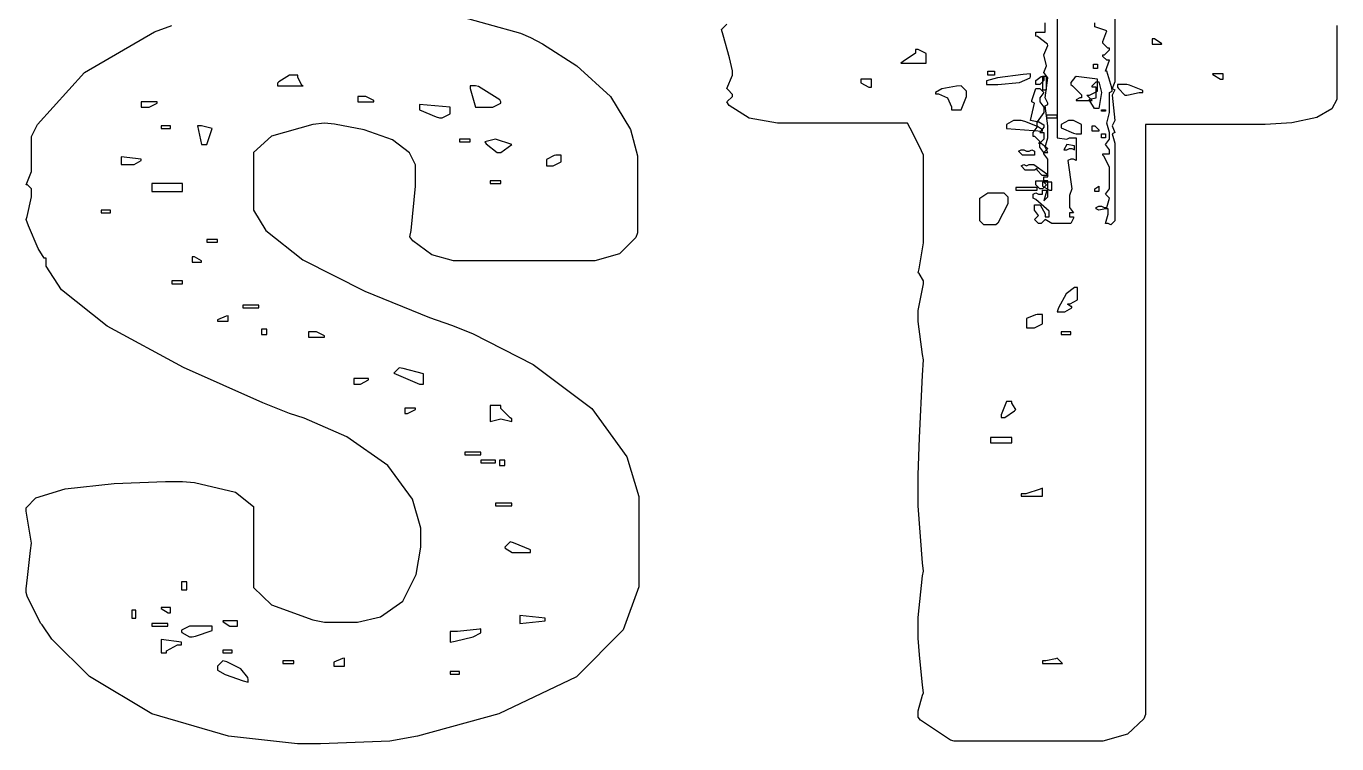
# Model space of a CAD drawing. Extents: x 97 to 264, y 28 to 329.
# Drawn here: x 145.17 to 179.74, y 159.28 to 178.21 of the extents above; entities that cross this region are included whole.
import ezdxf

# ---------------------------------------------------------------- set-up
doc = ezdxf.new("R2010")
doc.units = 0
doc.header["$MEASUREMENT"] = 0

msp = doc.modelspace()

# ---------------------------------------------------------------- linework, layer by layer
at = {"color": 32}
for points in [[(172.368, 186.16), (172.368, 175.26), (172.615, 175.224), (172.685, 175.26), (172.861, 175.26), (172.861, 174.661), (172.791, 174.695), (172.721, 174.695), (172.649, 174.661), (172.755, 173.919), (172.685, 173.743), (172.685, 173.426), (172.791, 173.284), (172.685, 173.284), (172.685, 173.178), (172.791, 173.178), (172.791, 173.144), (172.721, 173.002), (172.226, 173.002), (172.049, 173.108), (171.943, 173.002), (171.873, 173.002), (171.767, 173.108), (171.873, 173.214), (171.767, 173.354), (171.767, 173.496), (171.873, 173.496), (171.917, 173.496), (172.049, 173.258), (172.049, 173.178), (172.156, 173.178), (172.156, 173.214), (172.156, 173.33), (171.803, 173.638), (171.733, 173.673), (171.733, 173.779), (171.803, 173.813), (171.873, 173.779), (171.979, 173.779), (171.979, 173.883), (172.085, 173.883), (172.085, 173.849), (172.015, 173.603), (172.12, 173.707), (172.12, 174.132), (172.015, 174.132), (172.015, 174.236), (172.12, 174.236), (172.12, 174.695), (172.015, 174.837), (172.015, 174.872), (172.12, 174.872), (172.049, 175.014), (172.12, 175.26), (172.12, 175.577), (172.049, 176.106), (172.12, 176.142), (172.12, 176.177), (172.049, 176.319), (172.12, 176.848), (172.015, 176.988), (172.085, 177.165), (172.015, 177.447), (172.12, 177.694), (172.11, 177.73), (171.847, 177.932), (171.803, 177.94), (171.803, 178.047), (172.049, 178.047), (172.049, 178.293)], [(173.883, 181.681), (173.883, 176.742), (173.813, 176.565), (173.883, 176.529), (173.813, 176.389), (173.883, 175.719), (173.813, 175.577), (173.883, 175.401), (173.813, 175.367), (173.883, 175.118), (173.883, 173.073), (173.779, 172.967), (173.707, 173.002), (173.637, 173.002), (173.707, 173.25), (173.707, 173.39), (173.637, 173.39), (173.46, 173.354), (173.39, 173.39), (173.39, 173.426), (173.46, 173.46), (173.531, 173.46), (173.603, 173.426), (173.673, 173.426), (173.743, 173.673), (173.637, 173.779), (173.743, 173.919), (173.743, 174.378), (173.743, 174.485), (173.593, 174.775), (173.567, 174.801), (173.567, 174.837), (173.743, 174.837), (173.743, 174.942), (173.637, 175.084), (173.743, 175.224), (173.743, 175.401), (173.673, 175.647), (173.743, 175.93), (173.743, 176.459), (173.813, 176.495), (173.804, 176.583), (173.678, 177.024), (173.637, 177.024), (173.743, 177.307), (173.673, 177.307), (173.567, 177.411), (173.567, 177.447), (173.611, 177.447), (173.743, 177.58), (173.743, 177.624), (173.699, 177.624), (173.567, 177.756), (173.567, 177.8), (173.673, 178.083), (173.354, 178.189), (173.354, 178.293)]]:
    msp.add_lwpolyline(points, dxfattribs=at)
at = {"color": 7}
for points in [[(156.429, 178.511), (158.211, 178.022), (158.467, 177.906), (158.786, 177.744), (159.697, 177.159), (160.579, 176.35), (161.11, 175.481), (161.29, 174.786), (161.29, 174.555), (161.29, 172.755), (161.246, 172.633), (160.817, 172.201), (160.165, 172.015), (159.949, 172.015), (156.633, 172.015), (156.442, 172.015), (155.87, 172.174), (155.371, 172.544), (155.292, 172.649), (155.319, 172.817), (155.435, 173.988), (155.435, 174.378), (155.435, 174.449), (155.435, 174.553), (155.281, 174.865), (154.83, 175.208), (154.08, 175.471), (153.297, 175.618), (153.035, 175.647), (152.727, 175.613), (151.637, 175.31), (151.165, 174.876), (151.165, 174.731), (151.165, 173.531), (151.165, 173.353), (151.489, 172.817), (152.465, 172.047), (154.097, 171.216), (155.806, 170.527), (156.387, 170.321), (156.941, 170.102), (158.542, 169.284), (160.085, 168.126), (161.014, 166.849), (161.326, 165.803), (161.326, 165.453), (161.326, 163.795), (161.326, 163.419), (160.915, 162.287), (159.684, 161.043), (157.634, 160.065), (155.49, 159.479), (154.763, 159.349), (152.929, 159.279), (152.323, 159.279), (150.507, 159.478), (148.48, 160.069), (146.841, 161.051), (145.848, 162.039), (145.591, 162.418), (145.547, 162.462), (145.194, 163.169), (145.168, 163.266), (145.168, 163.366), (145.198, 163.668), (145.282, 164.378), (145.308, 164.571), (145.168, 165.417), (145.168, 165.504), (145.426, 165.763), (146.199, 166.004), (147.489, 166.147), (148.843, 166.194), (149.295, 166.194), (149.604, 166.168), (150.693, 165.912), (151.165, 165.541), (151.165, 165.417), (151.165, 163.548), (151.165, 163.397), (151.637, 162.941), (152.727, 162.552), (153.035, 162.49), (153.705, 162.49), (153.907, 162.49), (154.518, 162.629), (155.102, 163.045), (155.455, 163.74), (155.575, 164.469), (155.575, 164.711), (155.575, 164.966), (155.356, 165.731), (154.705, 166.617), (153.625, 167.372), (152.503, 167.869), (152.117, 167.992), (151.408, 168.275), (149.313, 169.204), (147.307, 170.291), (146.1, 171.253), (145.697, 171.877), (145.697, 172.085), (145.644, 172.085), (145.485, 172.346), (145.229, 172.941), (145.168, 173.108), (145.194, 173.188), (145.308, 173.71), (145.308, 173.883), (145.308, 173.919), (145.203, 174.026), (145.168, 174.026), (145.308, 174.378), (145.308, 175.295), (145.467, 175.613), (146.71, 176.984), (148.554, 178.056), (149.013, 178.223)], [(179.74, 178.223), (179.74, 176.353), (179.74, 176.273), (179.608, 176.03), (179.211, 175.799), (178.55, 175.66), (177.855, 175.613), (177.624, 175.613), (174.695, 175.613), (174.695, 160.055), (174.651, 159.941), (174.222, 159.531), (173.571, 159.349), (173.354, 159.349), (169.65, 159.349), (169.552, 159.377), (168.759, 159.906), (168.698, 159.985), (168.698, 160.145), (168.812, 160.559), (168.84, 160.62), (168.812, 160.824), (168.728, 161.626), (168.698, 162.063), (168.698, 162.208), (168.698, 162.614), (168.812, 163.707), (168.84, 163.829), (168.812, 164.05), (168.698, 165.552), (168.698, 166.052), (168.698, 166.376), (168.728, 167.345), (168.812, 168.999), (168.84, 169.404), (168.812, 169.546), (168.698, 170.418), (168.698, 170.708), (168.84, 171.414), (168.84, 171.486), (168.724, 171.68), (168.698, 171.697), (168.724, 171.803), (168.84, 172.492), (168.84, 172.721), (168.84, 174.731), (168.84, 174.807), (168.733, 175.031), (168.486, 175.515), (168.415, 175.647), (165.24, 175.647), (164.989, 175.647), (164.236, 175.785), (163.715, 176.116), (163.653, 176.213), (163.795, 176.353), (163.795, 176.407), (163.679, 176.539), (163.653, 176.565), (163.795, 176.918), (163.795, 177.032), (163.719, 177.373), (163.557, 177.968), (163.513, 178.117), (163.653, 178.259)]]:
    msp.add_lwpolyline(points, dxfattribs=at)
for points in [[(174.872, 177.87), (174.872, 177.73), (175.118, 177.73), (175.122, 177.744), (174.934, 177.87), (174.872, 177.87)], [(168.628, 177.588), (168.628, 177.499), (168.301, 177.271), (168.239, 177.235), (168.91, 177.235), (168.91, 177.447), (168.91, 177.483), (168.698, 177.588), (168.628, 177.588)], [(151.801, 176.706), (151.801, 176.635), (152.47, 176.635), (152.443, 176.653), (152.33, 176.852), (152.33, 176.918), (152.224, 176.918), (152.117, 176.918), (151.835, 176.742), (151.801, 176.706)], [(167.181, 176.812), (167.181, 176.742), (167.189, 176.716), (167.394, 176.601), (167.463, 176.601), (167.463, 176.812), (167.181, 176.812)], [(170.498, 176.742), (170.498, 176.671), (170.604, 176.671), (170.796, 176.671), (171.37, 176.725), (171.652, 176.848), (171.662, 176.882), (171.662, 176.954), (171.468, 176.936), (170.789, 176.848), (170.498, 176.769), (170.498, 176.742)], [(171.979, 176.529), (172.085, 176.529), (172.085, 176.882), (171.979, 176.882), (171.979, 176.529)], [(172.861, 176.882), (172.834, 176.856), (172.721, 176.718), (172.721, 176.671), (172.765, 176.637), (173.002, 176.398), (173.002, 176.319), (172.966, 176.319), (172.861, 176.266), (172.861, 176.248), (173.284, 176.248), (173.144, 176.389), (173.214, 176.389), (173.426, 176.495), (173.426, 176.529), (173.426, 176.812), (172.861, 176.882)], [(173.955, 176.671), (173.955, 176.601), (173.982, 176.567), (174.147, 176.389), (174.202, 176.389), (174.246, 176.398), (174.53, 176.459), (174.625, 176.459), (174.625, 176.513), (174.272, 176.655), (174.202, 176.671), (173.955, 176.671)], [(176.459, 176.954), (176.468, 176.928), (176.673, 176.812), (176.742, 176.812), (176.742, 176.954), (176.459, 176.954)], [(153.917, 176.353), (153.917, 176.213), (154.34, 176.213), (154.34, 176.248), (154.128, 176.353), (154.058, 176.353), (153.917, 176.353)], [(156.88, 176.635), (156.88, 176.565), (157.022, 176.072), (157.409, 176.072), (157.479, 176.072), (157.692, 176.178), (157.692, 176.213), (157.664, 176.266), (157.1, 176.619), (157.022, 176.635), (156.88, 176.635)], [(169.157, 176.425), (169.236, 176.425), (169.474, 176.319), (169.58, 176.08), (169.58, 176), (169.827, 176), (169.969, 176.353), (169.969, 176.495), (169.827, 176.635), (169.712, 176.627), (169.32, 176.557), (169.157, 176.458), (169.157, 176.425)], [(148.203, 176.213), (148.203, 176.072), (148.343, 176.072), (148.413, 176.072), (148.626, 176.178), (148.626, 176.213), (148.203, 176.213)], [(155.539, 176.142), (155.539, 176.072), (155.539, 176.002), (155.98, 175.817), (156.068, 175.79), (156.139, 175.79), (156.351, 175.896), (156.351, 175.93), (156.351, 176.072), (155.539, 176.142)], [(171.027, 175.577), (171.027, 175.507), (171.979, 175.437), (171.979, 175.47), (171.841, 175.565), (171.511, 175.693), (171.414, 175.719), (171.274, 175.719), (171.212, 175.719), (171.027, 175.613), (171.027, 175.577)], [(172.085, 175.79), (172.368, 175.79), (172.368, 175.86), (172.085, 175.86), (172.085, 175.79)], [(172.472, 175.577), (172.472, 175.525), (172.799, 175.384), (172.861, 175.367), (173.002, 175.367), (173.002, 175.577), (173.002, 175.613), (172.791, 175.719), (172.721, 175.719), (172.659, 175.719), (172.472, 175.613), (172.472, 175.577)], [(148.732, 175.507), (148.978, 175.507), (148.978, 175.577), (148.732, 175.577), (148.732, 175.507)], [(149.684, 175.577), (149.79, 175.084), (149.931, 175.084), (150.071, 175.507), (149.79, 175.577), (149.684, 175.577)], [(156.597, 175.154), (156.88, 175.154), (156.88, 175.224), (156.597, 175.224), (156.597, 175.154)], [(157.269, 175.154), (157.303, 175.102), (157.594, 174.872), (157.692, 174.872), (157.974, 175.084), (157.551, 175.224), (157.269, 175.154)], [(147.673, 174.765), (147.673, 174.555), (147.954, 174.555), (148.016, 174.555), (148.203, 174.661), (148.203, 174.695), (147.673, 174.765)], [(158.89, 174.661), (158.89, 174.519), (158.997, 174.519), (159.067, 174.519), (159.279, 174.626), (159.279, 174.661), (159.279, 174.801), (159.139, 174.801), (159.095, 174.793), (158.89, 174.694), (158.89, 174.661)], [(148.483, 173.849), (149.295, 173.849), (149.295, 174.06), (148.483, 174.06), (148.483, 173.849)], [(157.409, 174.06), (157.692, 174.06), (157.692, 174.132), (157.409, 174.132), (157.409, 174.06)], [(171.274, 173.883), (171.839, 173.883), (171.839, 173.955), (171.274, 173.955), (171.274, 173.883)], [(171.979, 174.096), (171.979, 174.026), (171.979, 173.991), (172.164, 173.883), (172.226, 173.883), (172.226, 174.096), (171.979, 174.096)], [(147.144, 173.284), (147.391, 173.284), (147.391, 173.354), (147.144, 173.354), (147.144, 173.284)], [(149.931, 172.508), (150.213, 172.508), (150.213, 172.579), (149.931, 172.579), (149.931, 172.508)], [(149.542, 172.12), (149.542, 171.979), (149.79, 171.979), (149.79, 172.015), (149.604, 172.12), (149.542, 172.12)], [(149.013, 171.414), (149.295, 171.414), (149.295, 171.486), (149.013, 171.486), (149.013, 171.414)], [(172.368, 170.674), (172.508, 170.674), (172.569, 170.674), (172.755, 170.78), (172.755, 170.815), (172.727, 170.815), (172.649, 170.869), (172.649, 170.885), (172.711, 170.885), (172.897, 170.992), (172.897, 171.027), (172.897, 171.31), (172.824, 171.31), (172.605, 171.151), (172.402, 170.78), (172.368, 170.674)], [(150.883, 170.78), (151.306, 170.78), (151.306, 170.851), (150.883, 170.851), (150.883, 170.78)], [(150.213, 170.428), (150.496, 170.428), (150.496, 170.568), (150.442, 170.56), (150.213, 170.46), (150.213, 170.428)], [(171.556, 170.462), (171.556, 170.251), (171.697, 170.251), (171.767, 170.251), (171.979, 170.357), (171.979, 170.392), (171.979, 170.604), (171.839, 170.604), (171.795, 170.596), (171.556, 170.496), (171.556, 170.462)], [(151.378, 170.075), (151.518, 170.075), (151.518, 170.215), (151.378, 170.215), (151.378, 170.075)], [(152.612, 170.145), (152.612, 170.003), (153.035, 170.003), (153.035, 170.039), (152.823, 170.145), (152.753, 170.145), (152.612, 170.145)], [(172.472, 170.075), (172.721, 170.075), (172.721, 170.145), (172.472, 170.145), (172.472, 170.075)], [(155.01, 169.193), (154.869, 169.051), (155.539, 168.768), (155.645, 168.768), (155.645, 168.981), (155.645, 169.034), (155.116, 169.175), (155.01, 169.193)], [(153.811, 168.91), (153.811, 168.768), (153.917, 168.768), (153.988, 168.768), (154.2, 168.876), (154.2, 168.91), (153.811, 168.91)], [(155.152, 168.135), (155.152, 167.992), (155.222, 167.992), (155.435, 168.1), (155.435, 168.135), (155.152, 168.135)], [(157.409, 168.205), (157.409, 167.782), (157.692, 167.852), (157.974, 167.782), (157.974, 167.852), (157.93, 167.88), (157.692, 168.123), (157.692, 168.205), (157.409, 168.205)], [(171.027, 168.311), (170.885, 167.958), (170.885, 167.886), (170.982, 167.886), (171.238, 168.064), (171.274, 168.099), (171.256, 168.126), (171.167, 168.265), (171.167, 168.311), (171.027, 168.311)], [(170.604, 167.217), (171.167, 167.217), (171.167, 167.357), (170.604, 167.357), (170.604, 167.217)], [(156.74, 166.9), (157.163, 166.9), (157.163, 166.97), (156.74, 166.97), (156.74, 166.9)], [(157.163, 166.688), (157.551, 166.688), (157.551, 166.758), (157.163, 166.758), (157.163, 166.688)], [(157.656, 166.617), (157.798, 166.617), (157.798, 166.758), (157.656, 166.758), (157.656, 166.617)], [(171.414, 165.876), (171.414, 165.806), (171.979, 165.806), (171.979, 166.018), (171.917, 165.991), (171.54, 165.876), (171.414, 165.876)], [(157.551, 165.559), (157.974, 165.559), (157.974, 165.629), (157.551, 165.629), (157.551, 165.559)], [(157.938, 164.607), (157.798, 164.465), (157.806, 164.439), (157.984, 164.324), (158.044, 164.324), (158.467, 164.324), (158.467, 164.396), (158.026, 164.58), (157.938, 164.607)], [(149.261, 163.336), (149.401, 163.336), (149.401, 163.548), (149.261, 163.548), (149.261, 163.336)], [(148.732, 162.877), (148.732, 162.843), (148.916, 162.737), (148.978, 162.737), (148.978, 162.877), (148.732, 162.877)], [(147.954, 162.595), (148.06, 162.595), (148.06, 162.807), (147.954, 162.807), (147.954, 162.595)], [(150.354, 162.524), (150.362, 162.498), (150.54, 162.384), (150.6, 162.384), (150.742, 162.384), (150.742, 162.524), (150.354, 162.524)], [(158.185, 162.667), (158.185, 162.454), (158.856, 162.524), (158.856, 162.595), (158.185, 162.667)], [(148.483, 162.384), (148.908, 162.384), (148.908, 162.454), (148.483, 162.454), (148.483, 162.384)], [(149.261, 162.242), (149.269, 162.216), (149.473, 162.101), (149.542, 162.101), (149.63, 162.119), (150.071, 162.265), (150.071, 162.314), (150.071, 162.384), (149.542, 162.384), (149.472, 162.384), (149.261, 162.278), (149.261, 162.242)], [(156.351, 162.242), (156.351, 161.961), (156.483, 161.987), (156.954, 162.101), (157.163, 162.208), (157.163, 162.242), (157.163, 162.314), (157.127, 162.305), (156.544, 162.242), (156.351, 162.242)], [(148.732, 162.031), (148.732, 161.678), (148.872, 161.678), (148.872, 161.732), (149.163, 161.889), (149.261, 161.889), (149.261, 161.961), (148.732, 162.031)], [(150.354, 161.466), (150.213, 161.326), (150.213, 161.255), (150.213, 161.218), (150.42, 161.105), (150.893, 160.938), (151.025, 160.903), (151.025, 160.973), (151.015, 161.026), (150.833, 161.259), (150.458, 161.44), (150.354, 161.466)], [(150.354, 161.678), (150.6, 161.678), (150.6, 161.749), (150.354, 161.749), (150.354, 161.678)], [(151.941, 161.396), (152.224, 161.396), (152.224, 161.466), (151.941, 161.466), (151.941, 161.396)], [(153.282, 161.396), (153.282, 161.326), (153.565, 161.326), (153.565, 161.536), (153.511, 161.528), (153.282, 161.429), (153.282, 161.396)], [(171.979, 161.466), (171.979, 161.396), (172.508, 161.396), (172.368, 161.536), (172.324, 161.52), (172.065, 161.466), (171.979, 161.466)], [(156.351, 161.113), (156.597, 161.113), (156.597, 161.183), (156.351, 161.183), (156.351, 161.113)]]:
    msp.add_lwpolyline(points, close=True, dxfattribs=at)
at = {"color": 32}
for points in [[(170.532, 177.024), (170.708, 177.024), (170.708, 176.918), (170.532, 176.918), (170.532, 177.024)], [(173.32, 177.201), (173.426, 177.201), (173.426, 177.094), (173.32, 177.094), (173.32, 177.201)], [(171.943, 176.882), (172.015, 176.882), (172.015, 176.778), (171.909, 176.671), (171.803, 176.671), (171.803, 176.778), (171.943, 176.882)], [(173.39, 176.742), (173.46, 176.742), (173.531, 176.459), (173.46, 176.036), (173.39, 176.036), (173.346, 176.036), (173.222, 176.239), (173.214, 176.283), (173.39, 176.319), (173.39, 176.601), (173.284, 176.601), (173.284, 176.635), (173.39, 176.742)], [(171.803, 176.565), (171.909, 176.565), (172.015, 176.459), (171.909, 176.319), (171.909, 176.213), (172.015, 176.072), (172.015, 175.93), (171.839, 175.683), (171.883, 175.683), (172.015, 175.605), (172.015, 175.577), (172.015, 175.543), (171.909, 175.401), (172.015, 175.401), (172.015, 175.224), (171.909, 175.118), (171.909, 175.162), (171.777, 175.295), (171.733, 175.295), (171.733, 175.401), (171.839, 175.543), (171.839, 175.683), (171.662, 175.719), (171.767, 176.177), (171.697, 176.213), (171.697, 176.248), (171.803, 176.565)], [(173.531, 176), (173.637, 176), (173.637, 175.966), (173.531, 175.966), (173.531, 176)], [(173.284, 175.577), (173.354, 175.577), (173.46, 175.471), (173.46, 175.437), (173.284, 175.437), (173.284, 175.577)], [(173.531, 175.367), (173.637, 175.367), (173.637, 175.26), (173.531, 175.26), (173.531, 175.367)], [(171.486, 174.942), (171.556, 174.908), (171.626, 174.908), (171.697, 174.942), (171.767, 174.908), (171.767, 174.801), (171.45, 174.801), (171.344, 174.908), (171.414, 174.942), (171.486, 174.942)], [(171.873, 175.118), (171.943, 175.118), (172.12, 174.978), (172.015, 174.872), (171.909, 175.014), (171.909, 175.118), (171.873, 175.118)], [(172.615, 175.084), (172.544, 174.942), (172.615, 174.942), (172.685, 174.978), (172.755, 174.978), (172.825, 174.942), (172.825, 175.048), (172.615, 175.084)], [(171.486, 174.555), (171.556, 174.519), (171.626, 174.555), (171.749, 174.555), (172.093, 174.316), (172.12, 174.272), (172.015, 174.272), (171.971, 174.272), (171.839, 174.405), (171.839, 174.449), (171.767, 174.413), (171.52, 174.413), (171.414, 174.519), (171.486, 174.555)], [(171.803, 174.132), (171.979, 174.132), (172.085, 174.026), (171.979, 173.919), (171.909, 173.919), (171.803, 174.026), (171.803, 174.132)], [(173.46, 173.99), (173.46, 173.849), (173.354, 173.849), (173.354, 173.919), (173.46, 173.99)], [(170.532, 173.813), (170.957, 173.813), (171.061, 173.707), (171.061, 173.523), (170.797, 173.011), (170.744, 172.967), (170.428, 172.967), (170.321, 173.073), (170.321, 173.673), (170.532, 173.813)]]:
    msp.add_lwpolyline(points, close=True, dxfattribs=at)

doc.saveas('drawing.dxf')
